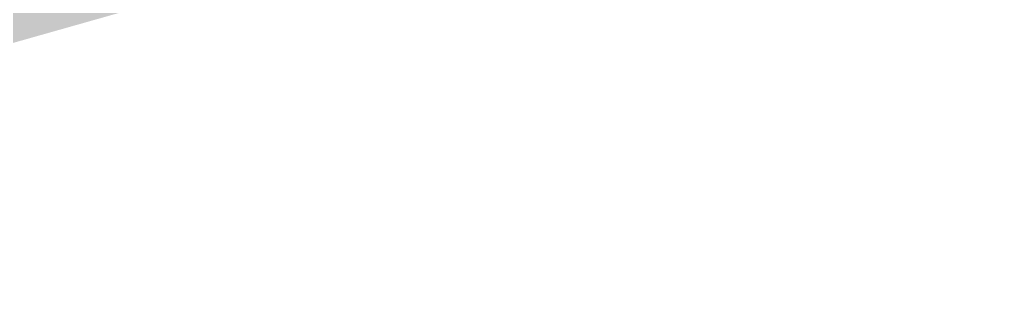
# Model space of a CAD drawing. Header units: millimetres. Extents: x 0 to 1189, y 0 to 841.
# Drawn here: x 1069.3538 to 1069.4311, y 72.8965 to 72.9192 of the extents above; entities that cross this region are included whole.
import ezdxf

# ---------------------------------------------------------------- set-up
doc = ezdxf.new("R2010")
doc.units = ezdxf.units.MM

msp = doc.modelspace()

# ---------------------------------------------------------------- hatches: boundary and pattern name
at = {"true_color": 0xd1a75a}
msp.add_hatch(color=7, dxfattribs=at).paths.add_polyline_path([(1069.526474, 73.162239), (1069.518085, 73.145462), (1069.509807, 73.128906), (1069.501585, 73.112461), (1069.441692, 73.096332), (1069.388292, 73.076083), (1069.332414, 73.047028), (1069.288775, 73.018466), (1069.26972, 73.005992), (1069.258917, 72.998918), (1069.215306, 72.970489), (1069.171745, 72.941977), (1069.12825, 72.913349), (1069.145027, 72.896572), (1069.161583, 72.880016), (1069.178028, 72.863571), (1069.233263, 72.881473), (1069.288769, 72.898534), (1069.344485, 72.914892), (1069.372267, 72.922765), (1069.399684, 72.930532), (1069.426918, 72.938238), (1069.426918, 72.955015), (1069.426918, 72.971571), (1069.426918, 72.988016), (1069.439767, 72.998828), (1069.452439, 73.009502), (1069.465023, 73.020098), (1069.481544, 73.031302), (1069.497839, 73.042362), (1069.514029, 73.05335), (1069.53054, 73.064695), (1069.54684, 73.075886), (1069.563036, 73.087), (1069.575874, 73.095581), (1069.588551, 73.104046), (1069.601141, 73.112461), (1069.575975, 73.129238), (1069.551141, 73.145794)])
at = {"true_color": 0xbf9d5a}
msp.add_hatch(color=7, dxfattribs=at).paths.add_polyline_path([(1069.327362, 73.012905), (1069.260254, 72.979351), (1069.19403, 72.94624), (1069.12825, 72.913349), (1069.145027, 72.896572), (1069.161583, 72.880016), (1069.178028, 72.863571), (1069.233263, 72.881473), (1069.288769, 72.898534), (1069.344485, 72.914892), (1069.372267, 72.922765), (1069.399684, 72.930532), (1069.426918, 72.938238), (1069.401752, 72.946627), (1069.376919, 72.954905), (1069.352251, 72.963127), (1069.343862, 72.979904), (1069.335584, 72.99646)])

doc.saveas('drawing.dxf')
